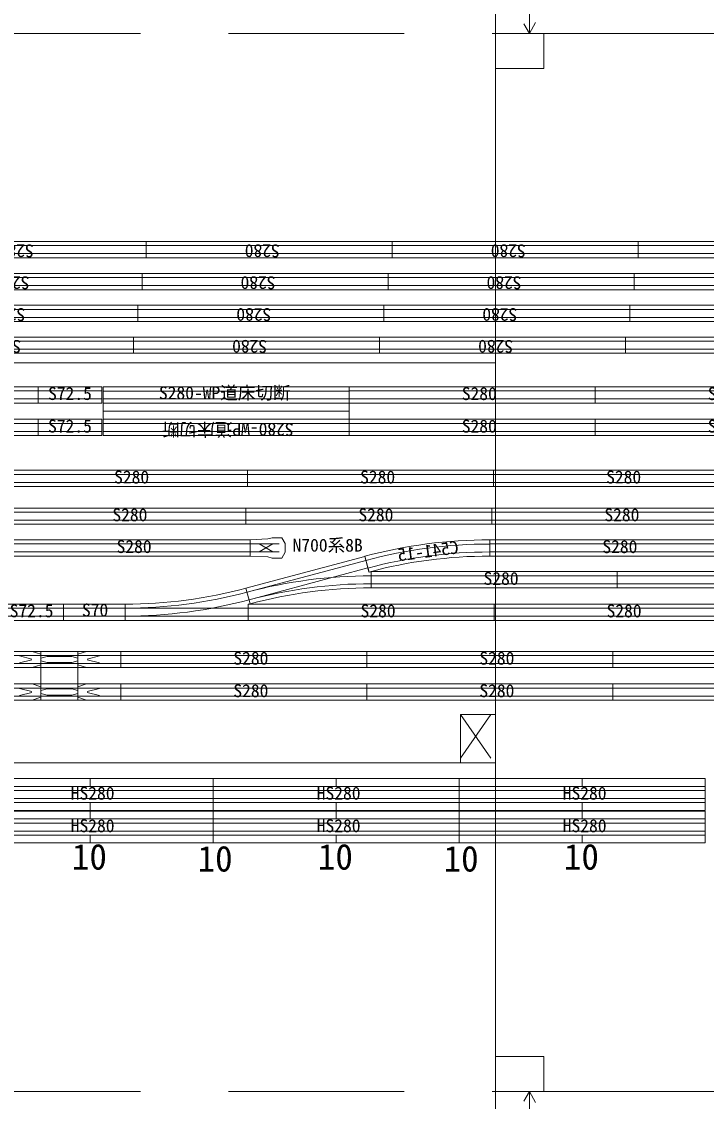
# Model space of a CAD drawing. Units: millimetres, scale not verified. Extents: x -3124 to 14616, y -9205 to 4147.
# Drawn here: x 954 to 1733, y 116 to 1344 of the extents above; entities that cross this region are included whole.
import ezdxf
from ezdxf.enums import TextEntityAlignment as Align

# ---------------------------------------------------------------- set-up
doc = ezdxf.new("R2010")
doc.units = ezdxf.units.MM
doc.header["$LTSCALE"] = 100
doc.linetypes.add('DASHED1', pattern=[1.8, 1.2, -0.6])
doc.linetypes.add('DASHED2', pattern=[3, 2, -1])
for name, color, linetype, lineweight in [('0-0', 7, 'Continuous', 9), ('0-7', 5, 'Continuous', 9), ('0-8', 3, 'Continuous', 9), ('0-A', 3, 'DASHED1', 9)]:
    doc.layers.add(name, color=color, linetype=linetype, lineweight=lineweight)
doc.styles.add('ＭＳ ゴシック', font='')
doc.styles.get('ＭＳ ゴシック').set_extended_font_data('MS Gothic')

# ---------------------------------------------------------------- blocks, each defined once
blk = doc.blocks.new('N_TOMIX _ S280(1)')
at = {"layer": '0-0'}
for p, q in [((0, 18.5), (280, 18.5)), ((0, 18.5), (0, 0)), ((280, 18.5), (280, 0)), ((0, 0), (280, 0))]:
    blk.add_line(p, q, dxfattribs=at)
at = {"layer": '0-0', "color": 2}
for p, q in [((0, 13.8), (280, 13.8)), ((0, 4.7), (280, 4.7))]:
    blk.add_line(p, q, dxfattribs=at)
at = {"layer": '0-0', "color": 3, "style": 'ＭＳ ゴシック'}
blk.add_text('S280', height=14.66, dxfattribs=at).set_placement((128, -1), align=Align.BOTTOM_LEFT)
blk = doc.blocks.new('3人掛け机')
at = {"layer": '0-7', "color": 4}
for p, q in [((40, 455), (40, 400)), ((40, 400), (0, 400))]:
    blk.add_line(p, q, dxfattribs=at)
at = {"layer": '0-7', "color": 1}
for p, q in [((40, 400), (5.5, 449.5)), ((40, 449.5), (5.5, 400))]:
    blk.add_line(p, q, dxfattribs=at)
at = {"layer": '0-7', "color": 6}
blk.add_lwpolyline([(0, 0), (1804, 0), (1804, 455), (0, 455)], close=True, dxfattribs=at)
blk = doc.blocks.new('2人掛け机共通')
at = {"layer": '0-7', "color": 4}
for p, q in [((1164, 400), (1164, 455)), ((1204, 400), (1164, 400))]:
    blk.add_line(p, q, dxfattribs=at)
at = {"layer": '0-7', "color": 6}
blk.add_lwpolyline([(0, 0), (1204, 0), (1204, 455), (0, 455)], close=True, dxfattribs=at)
at = {"layer": '0-7', "color": 4}
blk.add_lwpolyline([(40, 455), (40, 400), (0, 400)], dxfattribs=at)
blk = doc.blocks.new('N_TOMIX _ S280_WP（片側切断）')
at = {"layer": '0-0'}
for p, q in [((0, 18.5), (280, 18.5)), ((0, 18.5), (0, -9.3)), ((280, 18.5), (280, -9.3)), ((0, 0), (280, 0))]:
    blk.add_line(p, q, dxfattribs=at)
at = {"layer": '0-0', "color": 2}
for p, q in [((0, 13.7), (280, 13.7)), ((0, 4.7), (280, 4.7))]:
    blk.add_line(p, q, dxfattribs=at)
at = {"layer": '0-0', "color": 4}
blk.add_line((0, -9.3), (280, -9.3), dxfattribs=at)
at = {"layer": '0-7', "color": 3, "style": 'ＭＳ ゴシック'}
blk.add_text('S280-WP道床切断', height=14.66, dxfattribs=at).set_placement((63.3, -0.1), align=Align.BOTTOM_LEFT)
blk = doc.blocks.new('N_TOMIX _ HS280')
at = {"layer": '0-0', "color": 3}
for p, q in [((0, 27.3), (280, 27.3)), ((0, -8.8), (280, -8.8))]:
    blk.add_line(p, q, dxfattribs=at)
at = {"layer": '0-0'}
for p, q in [((0, 27.3), (0, -8.8)), ((140, 27.3), (140, 18.5)), ((280, 27.3), (280, -8.8)), ((0, 18.5), (0, 0)), ((280, 18.5), (280, 0)), ((140, 0), (140, -8.8))]:
    blk.add_line(p, q, dxfattribs=at)
blk.add_blockref('N_TOMIX _ S280(1)', (0, 0), dxfattribs=at)
at = {"layer": '0-0', "color": 3, "style": 'ＭＳ ゴシック'}
blk.add_text('H', height=14.7, dxfattribs=at).set_placement((118, -1), align=Align.BOTTOM_LEFT)
blk = doc.blocks.new('N_TOMIX _ S140-RE')
at = {"layer": '0-0'}
for p, q in [((0, 18.5), (0, 0)), ((0, 18.5), (49, 18.5)), ((91, 18.5), (140, 18.5)), ((140, 18.5), (140, 0)), ((0, 0), (49, 0)), ((91, 0), (140, 0))]:
    blk.add_line(p, q, dxfattribs=at)
at = {"layer": '0-0', "color": 2}
for p, q in [((0, 13.8), (140, 13.8)), ((0, 4.7), (140, 4.7))]:
    blk.add_line(p, q, dxfattribs=at)
at = {"layer": '0-0', "color": 4}
for p, q in [((38.5, 9.8), (24.5, 13.3)), ((39, 18.5), (49, 15.3)), ((91, 18.5), (49, 18.5)), ((49, 10.9), (56, 12.8)), ((56, 12.8), (84, 12.8)), ((91, 10.9), (84, 12.8)), ((91, 18.5), (91, 0)), ((101, 18.5), (91, 15.3)), ((115.5, 13.3), (101.5, 9.8)), ((24.5, 5.3), (38.5, 8.8)), ((39, 0), (49, 3.3)), ((56, 5.8), (49, 7.7)), ((56, 5.8), (84, 5.8)), ((84, 5.8), (91, 7.7)), ((91, 3.3), (101, 0)), ((101.5, 8.8), (115.5, 5.3))]:
    blk.add_line(p, q, dxfattribs=at)
blk.add_lwpolyline([(49, 18.5), (49, 0), (91, 0)], dxfattribs=at)
blk = doc.blocks.new('N_TOMIX _ S72.5')
at = {"layer": '0-0'}
for p, q in [((0, 18.5), (72.5, 18.5)), ((0, 18.5), (0, 0)), ((72.5, 0), (72.5, 18.5)), ((0, 0), (72.5, 0))]:
    blk.add_line(p, q, dxfattribs=at)
at = {"layer": '0-0', "color": 2}
for p, q in [((0, 13.8), (72.5, 13.8)), ((0, 4.7), (72.5, 4.7))]:
    blk.add_line(p, q, dxfattribs=at)
at = {"layer": '0-0', "color": 3, "style": 'ＭＳ ゴシック'}
blk.add_text('S72.5', height=14.66, dxfattribs=at).set_placement((11.1, -0.9), align=Align.BOTTOM_LEFT)
blk = doc.blocks.new('N_TOMIX _ PL541-15')
at = {"layer": '0-0'}
for p, q in [((142.4, 18.7), (137.6, 36.6)), ((0, 0), (0, 18.5)), ((140, 18.5), (142.4, 18.7)), ((140, 18.5), (140, 0)), ((0, 0), (140, 0))]:
    blk.add_line(p, q, dxfattribs=at)
at = {"layer": '0-0', "color": 2}
for p, q in [((0, 13.7), (140, 13.7)), ((0, 4.8), (140, 4.8))]:
    blk.add_line(p, q, dxfattribs=at)
at = {"layer": '0-0'}
blk.add_arc((0, 550.3), 531.8, 270, 285, dxfattribs=at)
at = {"layer": '0-0', "color": 2}
for radius in [536.5, 545.5]:
    blk.add_arc((0, 550.3), radius, 270, 285, dxfattribs=at)
blk = doc.blocks.new('N_TOMIX _ PR541-15')
at = {"layer": '0-0'}
for p, q in [((0, 18.5), (140, 18.5)), ((0, 18.5), (0, 0)), ((140, 0), (140, 18.5)), ((142.4, -0.2), (140, 0)), ((142.4, -0.2), (137.6, -18.1))]:
    blk.add_line(p, q, dxfattribs=at)
at = {"layer": '0-0', "color": 2}
for p, q in [((0, 13.7), (140, 13.7)), ((0, 4.8), (140, 4.8))]:
    blk.add_line(p, q, dxfattribs=at)
for radius in [545.5, 536.5]:
    blk.add_arc((0, -531.7), radius, 75, 90, dxfattribs=at)
at = {"layer": '0-0'}
blk.add_arc((0, -531.7), 531.8, 75, 90, dxfattribs=at)
blk = doc.blocks.new('N_TOMIX _ C541-15')
at = {"layer": '0-0'}
for p, q in [((0, 185), (0, 0)), ((1376, -181), (1424, -2))]:
    blk.add_line(p, q, dxfattribs=at)
for radius in [5502, 5317]:
    blk.add_arc((0, -5317), radius, 75, 90, dxfattribs=at)
at = {"layer": '0-0', "color": 2}
for radius in [5454, 5364]:
    blk.add_arc((0, -5317), radius, 75, 90, dxfattribs=at)
at = {"layer": '0-0', "color": 3, "style": 'ＭＳ ゴシック'}
blk.add_text('C541-15', height=146.6, rotation=352.5, dxfattribs=at).set_placement((343, -12), align=Align.BOTTOM_LEFT)
blk = doc.blocks.new('N_TOMIX _ S70')
at = {"layer": '0-0'}
for p, q in [((0, 18.5), (0, 0)), ((0, 18.5), (70, 18.5)), ((70, 18.5), (70, 0)), ((0, 0), (70, 0))]:
    blk.add_line(p, q, dxfattribs=at)
at = {"layer": '0-0', "color": 2}
for p, q in [((0, 13.8), (70, 13.8)), ((0, 4.7), (70, 4.7))]:
    blk.add_line(p, q, dxfattribs=at)
at = {"layer": '0-0', "color": 3, "style": 'ＭＳ ゴシック'}
blk.add_text('S70', height=14.66, dxfattribs=at).set_placement((20.9, 0), align=Align.BOTTOM_LEFT)
blk = doc.blocks.new('N_TOMIX _ エンドレールのみ')
at = {"layer": '0-0'}
for p, q in [((0, 18.5), (0, 0)), ((25, 20.7), (36.2, 20.7)), ((40, 14.2), (36.2, 20.7)), ((40, 14.2), (40, 4.2)), ((40, 4.2), (36.2, -2.3)), ((25, -2.3), (36.2, -2.3))]:
    blk.add_line(p, q, dxfattribs=at)
at = {"layer": '0-0', "color": 2}
for p, q in [((0, 13.8), (33, 13.8)), ((10.2, 13.8), (25.8, 4.7)), ((10.2, 4.7), (25.8, 13.8)), ((0, 4.7), (33, 4.7))]:
    blk.add_line(p, q, dxfattribs=at)
at = {"layer": '0-0'}
for points in [[(0, 18.5), (20, 19.5), (25, 20.7)], [(0, 0), (20, -1), (25, -2.3)]]:
    blk.add_lwpolyline(points, dxfattribs=at)

msp = doc.modelspace()

# ---------------------------------------------------------------- linework, layer by layer
at = {"layer": '0-7'}
for p, q in [((1532.1, 1410.9), (1532.1, 1330.9)), ((1532.1, 1330.9), (1525.7, 1341.9)), ((1532.1, 1330.9), (1539.1, 1343.1)), ((1532.1, 126.9), (1525.7, 115.9))]:
    msp.add_line(p, q, dxfattribs=at)
at = {"layer": '0-7', "linetype": 'DASHED2'}
for p, q in [((-310.5, 1330.9), (1493.5, 1330.9)), ((-310.5, 126.9), (1493.5, 126.9))]:
    msp.add_line(p, q, dxfattribs=at)
at = {"layer": '0-7'}
msp.add_lwpolyline([(1532.1, 45.9), (1532.1, 126.9), (1539.1, 114.7)], dxfattribs=at)
at = {"layer": '0-A', "color": 4, "linetype": 'Continuous'}
for p, q in [((976, 590.8), (976, 609.3)), ((1018, 609.3), (1018, 590.8))]:
    msp.add_line(p, q, dxfattribs=at)

# ---------------------------------------------------------------- block references
at = {"layer": '0-0'}
for name, p, rotation in [('N_TOMIX _ S280(1)', (1095.9, 1094.1), 180), ('N_TOMIX _ S280(1)', (1375.9, 1094.1), 180), ('N_TOMIX _ S280(1)', (1655.9, 1094.1), 180), ('N_TOMIX _ S280(1)', (1935.9, 1094.1), 180), ('N_TOMIX _ S280(1)', (1091.1, 1057.8), 180), ('N_TOMIX _ S280(1)', (1371.1, 1057.8), 180), ('N_TOMIX _ S280(1)', (1651.1, 1057.8), 180), ('N_TOMIX _ S280(1)', (1931.1, 1057.8), 180), ('N_TOMIX _ S280(1)', (1086.3, 1021.6), 180), ('N_TOMIX _ S280(1)', (1366.3, 1021.6), 180), ('N_TOMIX _ S280(1)', (1646.3, 1021.6), 180), ('N_TOMIX _ S280(1)', (1926.3, 1021.6), 180), ('N_TOMIX _ S280(1)', (1081.5, 985.4), 180), ('N_TOMIX _ S280(1)', (1361.5, 985.4), 180), ('N_TOMIX _ S280(1)', (1641.5, 985.4), 180), ('N_TOMIX _ S280(1)', (1921.5, 985.4), 180), ('N_TOMIX _ S280_WP（片側切断）', (1327, 891.8), 180), ('N_TOMIX _ PR541-15', (1214.2, 681.8), 15)]:
    msp.add_blockref(name, p, dxfattribs=dict(at, rotation=rotation))
for name, p in [('N_TOMIX _ S280(1)', (693, 910.3)), ('N_TOMIX _ S72.5', (973, 910.3)), ('N_TOMIX _ S280_WP（片側切断）', (1047, 910.3)), ('N_TOMIX _ S280(1)', (1327, 910.3)), ('N_TOMIX _ S280(1)', (1607, 910.3)), ('N_TOMIX _ S280(1)', (693, 873.3)), ('N_TOMIX _ S72.5', (973, 873.3)), ('N_TOMIX _ S280(1)', (1327, 873.3)), ('N_TOMIX _ S280(1)', (1607, 873.3)), ('N_TOMIX _ S280(1)', (931.3, 815.4)), ('N_TOMIX _ S280(1)', (1211.3, 815.4)), ('N_TOMIX _ S280(1)', (1491.3, 815.4)), ('N_TOMIX _ S280(1)', (929.3, 772.4)), ('N_TOMIX _ S280(1)', (1209.3, 772.4)), ('N_TOMIX _ S280(1)', (1489.3, 772.4)), ('N_TOMIX _ S280(1)', (934.1, 736.3)), ('N_TOMIX _ エンドレールのみ', (1214.1, 736.3)), ('N_TOMIX _ S280(1)', (1487, 736.2)), ('N_TOMIX _ S280(1)', (1351.8, 700)), ('N_TOMIX _ S280(1)', (1631.8, 700)), ('N_TOMIX _ PL541-15', (1071.8, 663.1)), ('N_TOMIX _ S72.5', (929.3, 663.1)), ('N_TOMIX _ S70', (1001.8, 663.1)), ('N_TOMIX _ S280(1)', (1211.8, 663.1)), ('N_TOMIX _ S280(1)', (1491.8, 663.1))]:
    msp.add_blockref(name, p, dxfattribs=at)
at = {"layer": '0-0', "xscale": 0.1, "yscale": -0.1, "rotation": 180}
msp.add_blockref('N_TOMIX _ C541-15', (1487, 736.2), dxfattribs=at)
at = {"layer": '0-7'}
msp.add_blockref('3人掛け机', (-310.5, 955.9), dxfattribs=at)
for name, p, rotation in [('2人掛け机共通', (1948.5, 126.9), 90), ('3人掛け机', (1493.5, 955.9), 180), ('3人掛け机', (1493.5, 500.9), 180)]:
    msp.add_blockref(name, p, dxfattribs=dict(at, rotation=rotation))
at = {"layer": '0-8'}
for p in [(891.9, 455.7), (1171.9, 455.7), (1451.9, 455.7), (891.9, 418.7), (1171.9, 418.7), (1451.9, 418.7)]:
    msp.add_blockref('N_TOMIX _ HS280', p, dxfattribs=at)
at = {"layer": '0-A'}
for name, p in [('N_TOMIX _ S140-RE', (927, 609.3)), ('N_TOMIX _ S280(1)', (1067, 609.3)), ('N_TOMIX _ S280(1)', (1347, 609.3)), ('N_TOMIX _ S280(1)', (1627, 609.3)), ('N_TOMIX _ S140-RE', (927, 572.3)), ('N_TOMIX _ S280(1)', (1067, 572.3)), ('N_TOMIX _ S280(1)', (1347, 572.3)), ('N_TOMIX _ S280(1)', (1627, 572.3))]:
    msp.add_blockref(name, p, dxfattribs=at)

# ---------------------------------------------------------------- texts
at = {"layer": '0-0', "color": 3, "style": 'ＭＳ ゴシック'}
msp.add_text('N700系8B', height=14.66, dxfattribs=at).set_placement((1262.4, 736.9), align=Align.BOTTOM_LEFT)
at = {"layer": '0-8', "style": 'ＭＳ ゴシック'}
for p in [(1011.2, 370.7), (1154.3, 368.5), (1291.2, 370.7), (1434.3, 368.5), (1571.2, 370.7)]:
    msp.add_text('10', height=29.33, dxfattribs=at).set_placement(p, align=Align.BOTTOM_LEFT)

doc.saveas('drawing.dxf')
